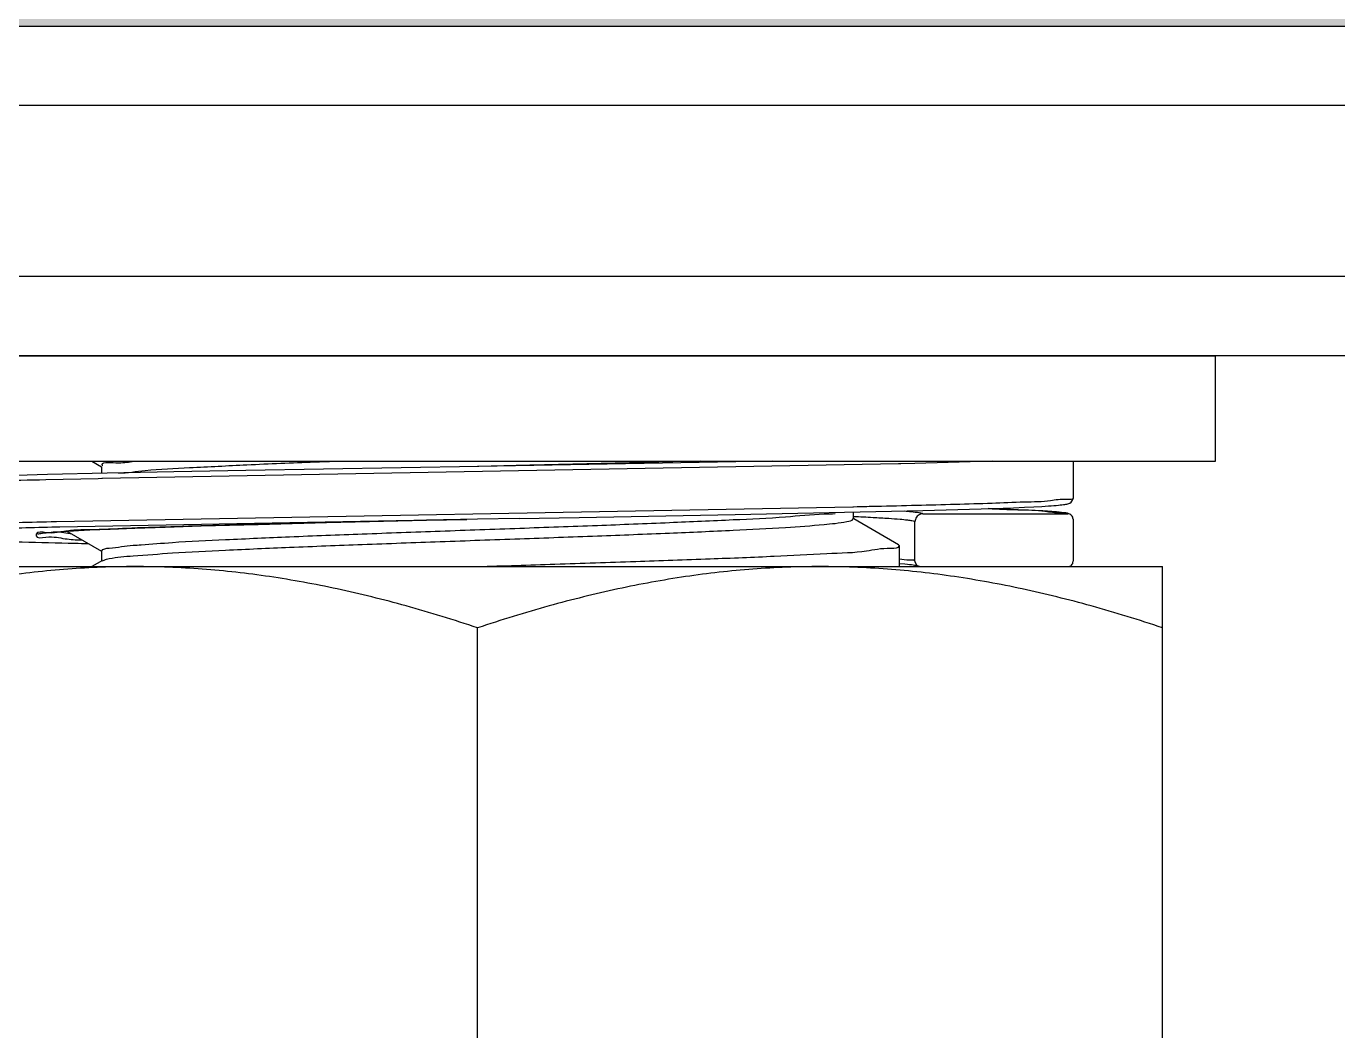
# Model space of a CAD drawing. Extents: x 921423 to 1291758, y 534425 to 1049953.
# Drawn here: x 1128550.4 to 1128643.3, y 855895.1 to 855966.2 of the extents above; entities that cross this region are included whole.
import ezdxf

# ---------------------------------------------------------------- set-up
doc = ezdxf.new("R2010")
doc.units = 0
doc.header["$LTSCALE"] = 1000
doc.header["$MEASUREMENT"] = 0
doc.layers.add('02___PRT_ALL_AXES', color=7, linetype='Continuous')
doc.layers.add('11122', color=7, linetype='Continuous')

msp = doc.modelspace()

# ---------------------------------------------------------------- hatches: boundary and pattern name
at = {"layer": '11122'}
h = msp.add_hatch(dxfattribs=at)
h.set_pattern_fill('AR-CONC', color=256, scale=50, style=0)
h.set_pattern_definition([(49.99999999999999, (637887.1210465333, 1495774.023655258), (358.6300913003768, -31.37606749129756), [37.5, -412.5]), (355, (637887.1210465333, 1495774.023655258), (-69.3756668065, 376.0960668500059), [30, -330]), (100.4514, (637917.006886533, 1495771.408985258), (289.2546908570108, 344.7197710304768), [31.87009499999977, -350.5710559999966]), (46.18420000000002, (637887.1210465333, 1495874.023655258), (533.6205243128223, -82.75950716450905), [56.24999999999989, -618.7499999999983]), (96.63559999999993, (637931.5894190329, 1495867.127001757), (467.3313527743517, 487.0589354502209), [47.80514399999964, -525.8564999999943]), (351.1842, (637887.1210465333, 1495874.023655258), (467.3309725668136, 487.0593004626623), [45.00000000000001, -495.0000000000001]), (21, (637937.1210465333, 1495849.023655258), (298.4535260592309, -201.3094453326694), [37.5, -412.5]), (326.0000000000001, (637937.1210465333, 1495849.023655258), (121.6576659607909, 362.5750225234265), [30, -330]), (71.4514, (637961.9921630328, 1495832.247852257), (420.111314290745, 161.2652483549762), [31.87009500000001, -350.571056]), (37.50000000000001, (637887.1210465333, 1495774.023655258), (6.079927658645335, 166.4469269156558), [0, -326, 0, -335, 0, -331.25]), (7.500000000000001, (637887.1210465333, 1495774.023655258), (131.5347687210743, 197.2058559411801), [0, -191, 0, -318.5, 0, -126.25]), (327.5, (637775.6210465333, 1495774.023655258), (266.9112180862045, -11.2774358671899), [0, -125, 0, -390, 0, -517.5]), (317.5, (637725.6210465333, 1495774.023655258), (291.5930846711931, 50.05249116615882), [0, -162.5, 0, -259, 0, -367.5])])
edge = h.paths.add_edge_path()
edge.add_line((1125792.684666758, 856289.4503852366), (1125408.397296131, 856372.8108387582))
edge.add_line((1125408.397296131, 856372.8108387582), (1125593.522551954, 856444.4400337678))
edge.add_line((1125593.522551954, 856236.1454946524), (1125792.684666758, 856289.4503852366))
edge.add_line((1125593.522551954, 856236.1454946524), (1125593.522551954, 855966.2044389886))
edge.add_line((1125593.522551954, 856685.3263902029), (1125593.522551954, 856444.4400337678))
edge.add_line((1125593.522551954, 856685.3263902036), (1136254.435184324, 856685.3263902036))
edge.add_line((1125593.522551954, 855966.2044389893), (1136254.435184323, 855966.2044389895))
edge.add_line((1129689.911909683, 856262.1588980989), (1129649.310946175, 856262.1588980989))
edge.add_line((1129595.583828989, 856312.2434988678), (1129695.75303053, 856312.2434988678))
edge.add_line((1129642.02591334, 856262.1588980989), (1129601.424949832, 856262.1588980989))
edge.add_line((1129642.02591334, 856230.2868794263), (1129649.310946175, 856230.2868794263))
edge.add_line((1129601.424949832, 856185.4205956422), (1129601.27526089, 856185.4205956422))
edge.add_line((1129649.310946175, 856193.8617152274), (1129642.02591334, 856193.8617152274))
edge.add_line((1129690.061598625, 856185.4205956422), (1129689.911909688, 856185.4205956422))
edge.add_line((1129595.583828989, 856312.2434988678), (1129603.931262447, 856262.1588980989))
edge.add_line((1129695.75303053, 856312.2434988678), (1129687.405597072, 856262.1588980989))
edge.add_line((1129690.061598625, 856193.8617152274), (1129690.061598625, 855966.2044389893))
edge.add_line((1129689.911909688, 856262.1588980989), (1129689.911909688, 856193.8617152274))
edge.add_line((1129649.310946175, 856262.1588980989), (1129649.310946175, 856193.8617152274))
edge.add_line((1129642.02591334, 856262.1588980989), (1129642.02591334, 856193.8617152274))
edge.add_line((1129601.424949832, 856262.1588980989), (1129601.424949832, 856193.8617152274))
edge.add_line((1129601.27526089, 856193.8617152274), (1129601.27526089, 855966.2044389893))
edge.add_line((1129112.265252685, 856312.5337765976), (1129103.910816927, 856262.4071619448))
edge.add_line((1129112.265252685, 856312.5337765976), (1129012.012023379, 856312.5337765976))
edge.add_line((1129065.784210009, 856262.4071619448), (1129106.419231969, 856262.4071619448))
edge.add_line((1129017.858044095, 856262.4071619448), (1129058.493066058, 856262.4071619448))
edge.add_line((1129065.784210009, 856230.5084071595), (1129058.493066058, 856230.5084071595))
edge.add_line((1129106.419231969, 856194.0526874131), (1129106.569046478, 856194.0526874131))
edge.add_line((1129058.493066058, 856194.0526874131), (1129065.784210009, 856194.0526874131))
edge.add_line((1129017.708229592, 856194.0526874131), (1129017.858044095, 856194.0526874131))
edge.add_line((1129012.012023379, 856312.5337765976), (1129020.366459185, 856262.4071619448))
edge.add_line((1129017.708229592, 856194.0526874131), (1129017.708229592, 855966.2044389895))
edge.add_line((1129017.858044095, 856262.4071619448), (1129017.858044095, 856194.0526874131))
edge.add_line((1129058.493066058, 856262.4071619448), (1129058.493066058, 856194.0526874131))
edge.add_line((1129065.784210009, 856262.4071619448), (1129065.784210009, 856194.0526874131))
edge.add_line((1129106.419231969, 856262.4071619448), (1129106.419231969, 856194.0526874131))
edge.add_line((1129106.569046478, 856194.0526874131), (1129106.569046478, 855966.2044389895))
edge.add_line((1128532.268692041, 856312.5337765976), (1128540.623127798, 856262.4071619448))
edge.add_line((1128532.268692041, 856312.5337765976), (1128632.521921347, 856312.5337765976))
edge.add_line((1128578.749734716, 856262.4071619448), (1128538.114712757, 856262.4071619448))
edge.add_line((1128626.675900631, 856262.4071619448), (1128586.040878668, 856262.4071619448))
edge.add_line((1128578.749734716, 856230.5084071595), (1128586.040878668, 856230.5084071595))
edge.add_line((1128538.114712757, 856194.0526874131), (1128537.964898248, 856194.0526874131))
edge.add_line((1128586.040878668, 856194.0526874131), (1128578.749734716, 856194.0526874131))
edge.add_line((1128626.825715134, 856194.0526874131), (1128626.675900631, 856194.0526874131))
edge.add_line((1128632.521921347, 856312.5337765976), (1128624.16748554, 856262.4071619448))
edge.add_line((1128626.825715134, 856194.0526874131), (1128626.825715134, 855966.2044389895))
edge.add_line((1128626.675900631, 856262.4071619448), (1128626.675900631, 856194.0526874131))
edge.add_line((1128586.040878668, 856262.4071619448), (1128586.040878668, 856194.0526874131))
edge.add_line((1128578.749734716, 856262.4071619448), (1128578.749734716, 856194.0526874131))
edge.add_line((1128538.114712757, 856262.4071619448), (1128538.114712757, 856194.0526874131))
edge.add_line((1128537.964898248, 856194.0526874131), (1128537.964898248, 855966.2044389895))
edge.add_line((1132210.955015105, 856262.1588980989), (1132251.555978613, 856262.1588980989))
edge.add_line((1132305.283095798, 856312.2434988678), (1132205.113894258, 856312.2434988678))
edge.add_line((1132258.841011448, 856262.1588980989), (1132299.441974956, 856262.1588980989))
edge.add_line((1132258.841011448, 856230.2868794263), (1132251.555978613, 856230.2868794263))
edge.add_line((1132299.441974956, 856185.4205956422), (1132299.591663898, 856185.4205956422))
edge.add_line((1132251.555978613, 856193.8617152274), (1132258.841011448, 856193.8617152274))
edge.add_line((1132210.805326163, 856185.4205956422), (1132210.955015101, 856185.4205956422))
edge.add_line((1132305.283095798, 856312.2434988678), (1132296.93566234, 856262.1588980989))
edge.add_line((1132205.113894258, 856312.2434988678), (1132213.461327716, 856262.1588980989))
edge.add_line((1132210.805326163, 856193.8617152274), (1132210.805326163, 855966.2044389893))
edge.add_line((1132210.955015101, 856262.1588980989), (1132210.955015101, 856193.8617152274))
edge.add_line((1132251.555978613, 856262.1588980989), (1132251.555978613, 856193.8617152274))
edge.add_line((1132258.841011448, 856262.1588980989), (1132258.841011448, 856193.8617152274))
edge.add_line((1132299.441974956, 856262.1588980989), (1132299.441974956, 856193.8617152274))
edge.add_line((1132299.591663898, 856193.8617152274), (1132299.591663898, 855966.2044389893))
edge.add_line((1133368.906801905, 856312.533776599), (1133360.552366149, 856262.4071619464))
edge.add_line((1133368.906801905, 856312.533776599), (1133268.6535726, 856312.533776599))
edge.add_line((1133322.42575923, 856262.4071619464), (1133363.060781189, 856262.4071619464))
edge.add_line((1133274.499593316, 856262.4071619464), (1133315.134615279, 856262.4071619464))
edge.add_line((1133322.42575923, 856230.5084071611), (1133315.134615279, 856230.5084071611))
edge.add_line((1133363.060781189, 856194.0526874145), (1133363.210595699, 856194.0526874145))
edge.add_line((1133315.134615279, 856194.0526874145), (1133322.42575923, 856194.0526874145))
edge.add_line((1133274.349778813, 856194.0526874145), (1133274.499593316, 856194.0526874145))
edge.add_line((1133268.6535726, 856312.533776599), (1133277.008008406, 856262.4071619464))
edge.add_line((1133274.349778813, 856194.0526874145), (1133274.349778813, 855966.2044389909))
edge.add_line((1133274.499593316, 856262.4071619464), (1133274.499593316, 856194.0526874145))
edge.add_line((1133315.134615279, 856262.4071619464), (1133315.134615279, 856194.0526874145))
edge.add_line((1133322.42575923, 856262.4071619464), (1133322.42575923, 856194.0526874145))
edge.add_line((1133363.060781189, 856262.4071619464), (1133363.060781189, 856194.0526874145))
edge.add_line((1133363.210595699, 856194.0526874145), (1133363.210595699, 855966.2044389909))
edge.add_line((1132788.910241262, 856312.533776599), (1132797.264677019, 856262.4071619464))
edge.add_line((1132788.910241262, 856312.533776599), (1132889.163470568, 856312.533776599))
edge.add_line((1132835.391283938, 856262.4071619464), (1132794.756261978, 856262.4071619464))
edge.add_line((1132883.317449852, 856262.4071619464), (1132842.682427889, 856262.4071619464))
edge.add_line((1132835.391283938, 856230.5084071611), (1132842.682427889, 856230.5084071611))
edge.add_line((1132794.756261978, 856194.0526874145), (1132794.606447469, 856194.0526874145))
edge.add_line((1132842.682427889, 856194.0526874145), (1132835.391283938, 856194.0526874145))
edge.add_line((1132883.467264354, 856194.0526874145), (1132883.317449852, 856194.0526874145))
edge.add_line((1132889.163470568, 856312.533776599), (1132880.809034761, 856262.4071619464))
edge.add_line((1132883.467264354, 856194.0526874145), (1132883.467264354, 855966.2044389909))
edge.add_line((1132883.317449852, 856262.4071619464), (1132883.317449852, 856194.0526874145))
edge.add_line((1132842.682427889, 856262.4071619464), (1132842.682427889, 856194.0526874145))
edge.add_line((1132835.391283938, 856262.4071619464), (1132835.391283938, 856194.0526874145))
edge.add_line((1132794.756261978, 856262.4071619464), (1132794.756261978, 856194.0526874145))
edge.add_line((1132794.606447469, 856194.0526874145), (1132794.606447469, 855966.2044389909))
edge.add_line((1136453.597299129, 856279.1120366463), (1136069.309928501, 856362.472490168))
edge.add_line((1136069.309928501, 856362.472490168), (1136254.435184323, 856434.1016851775))
edge.add_line((1136254.435184324, 856225.8071460621), (1136453.597299129, 856279.1120366463))
edge.add_line((1136254.435184324, 856225.8071460621), (1136254.435184323, 855955.8660903983))
edge.add_line((1136254.435184324, 856674.9880416126), (1136254.435184323, 856434.1016851775))
edge.add_line((1135635.64285691, 856312.0060418956), (1135735.743320908, 856312.0060418956))
edge.add_line((1135682.05307204, 856261.9558098963), (1135641.479969501, 856261.9558098963))
edge.add_line((1135729.906208326, 856261.9558098963), (1135689.333105787, 856261.9558098963))
edge.add_line((1135682.05307204, 856230.1056622602), (1135689.333105787, 856230.1056622602))
edge.add_line((1135635.64285691, 856312.0060418956), (1135643.984562247, 856261.9558098963))
edge.add_line((1135729.906208326, 856261.9558098963), (1135729.906208326, 856193.705493533))
edge.add_line((1135689.333105787, 856261.9558098963), (1135689.333105787, 856193.705493533))
edge.add_line((1135682.05307204, 856261.9558098963), (1135682.05307204, 856193.705493533))
edge.add_line((1135641.479969501, 856261.9558098963), (1135641.479969501, 856193.705493533))
edge.add_line((1135735.743320908, 856312.0060418956), (1135727.40161558, 856261.9558098963))
edge.add_line((1135641.479969501, 856193.705493533), (1135641.330383275, 856193.705493533))
edge.add_line((1135689.333105787, 856193.705493533), (1135682.05307204, 856193.705493533))
edge.add_line((1135730.055794551, 856193.705493533), (1135729.906208326, 856193.705493533))
edge.add_line((1135730.055794551, 856193.705493533), (1135730.055794551, 855966.2044389895))
edge.add_line((1135641.330383275, 856193.705493533), (1135641.330383275, 855966.2044389895))

# ---------------------------------------------------------------- linework, layer by layer
at = {"color": 0, "linetype": 'Continuous'}
for p, q in [((1128501.116970072, 855966.2044389879), (1129146.050039502, 855966.2044389879)), ((1128495.516972363, 855960.6044412795), (1129148.850038356, 855960.6044412795)), ((1129148.850038356, 855948.4711129114), (1128495.516972363, 855948.4711129114)), ((1129143.250040648, 855942.8711152025), (1128501.116970072, 855942.8711152025)), ((1128555.06561502, 855935.404466514), (1128555.749147916, 855935.0090967198)), ((1128555.761865674, 855935.031083758), (1128555.761865674, 855934.5383124654)), ((1128612.222093653, 855935.217598672), (1128555.816195323, 855934.1717691864)), ((1128582.476687526, 855935.0325218351), (1128565.97607266, 855934.7434118562)), ((1128582.47667737, 855935.0329715181), (1128582.395306733, 855935.0311324443)), ((1128586.085426877, 855935.1147308038), (1128582.47667737, 855935.0329735265)), ((1128585.130818529, 855935.0930392081), (1128582.47667737, 855935.0329715181)), ((1128603.288695049, 855935.4041993313), (1128582.476687565, 855935.0325218062)), ((1128598.165327422, 855935.4043916631), (1128585.130818529, 855935.0930392081)), ((1128593.303414654, 855935.2828945438), (1128586.085426877, 855935.1147308038)), ((1128598.164422764, 855935.404466514), (1128593.303414654, 855935.2828945438)), ((1128612.26615767, 855935.2186694988), (1128612.222093653, 855935.217598672)), ((1128612.37085528, 855935.2212237669), (1128612.26615767, 855935.2186694988)), ((1128613.381910296, 855935.2465156163), (1128612.37085528, 855935.2212237669)), ((1128618.882305525, 855935.4064321863), (1128613.381910296, 855935.2465156163)), ((1128624.581871744, 855935.404466514), (1128624.581871744, 855932.7911937605)), ((1128555.503993239, 855934.1647583838), (1128551.800912334, 855934.0795632831)), ((1128555.764482324, 855934.1706144402), (1128555.503993239, 855934.1647583838)), ((1128608.974233672, 855932.1572297032), (1128552.568094096, 855931.1115494936)), ((1128609.026251391, 855932.1583641188), (1128608.974233672, 855932.1572297032)), ((1128609.287280051, 855932.1640773318), (1128609.026251391, 855932.1583641188)), ((1128613.935842964, 855931.9071445074), (1128616.417411953, 855931.9753755545)), ((1128616.417411953, 855931.9753755545), (1128618.905065663, 855932.0546083492)), ((1128618.905065663, 855932.0546083492), (1128620.349704935, 855932.1088221557)), ((1128620.349704935, 855932.1088221557), (1128621.139052453, 855932.1425751033)), ((1128621.139052453, 855932.1425751033), (1128621.806867944, 855932.1745434876)), ((1128621.806867944, 855932.1745434876), (1128622.367973075, 855932.2048939504)), ((1128622.367973075, 855932.2048939504), (1128622.836076586, 855932.233839348)), ((1128552.568094096, 855931.1115494936), (1128552.524123077, 855931.1105085686)), ((1128581.623250814, 855931.2846436542), (1128552.809334795, 855930.737620174)), ((1128566.850744631, 855930.9279957158), (1128571.692084283, 855931.0494531405)), ((1128571.692084283, 855931.0494531405), (1128578.783406336, 855931.2155042111)), ((1128578.783406336, 855931.2155042111), (1128581.62333082, 855931.2802559917)), ((1128582.395306694, 855931.2978097419), (1128581.623250814, 855931.2846436542)), ((1128582.395306694, 855931.2978097419), (1128581.623325629, 855931.280255876)), ((1128585.33537917, 855931.3479859261), (1128582.395306694, 855931.2978097419)), ((1128585.33537917, 855931.3479859261), (1128589.582105905, 855931.4209712585)), ((1128589.582105905, 855931.4209712585), (1128600.652981915, 855931.619985627)), ((1128600.652981915, 855931.619985627), (1128613.935842964, 855931.9071445074)), ((1128609.028747676, 855931.297759423), (1128609.028747676, 855931.790149963)), ((1128612.21661302, 855929.4834580622), (1128609.041465469, 855931.3197465676)), ((1128613.381898721, 855928.3112467765), (1128613.381898721, 855931.111000506)), ((1128613.941894835, 855931.6711421795), (1128624.208538824, 855931.6711421795)), ((1128624.581871744, 855931.2977554633), (1128624.581709492, 855931.3058025651)), ((1128624.581871744, 855931.2977554633), (1128624.581871744, 855928.3112045513)), ((1128552.577486543, 855930.7320575216), (1128552.533527731, 855930.7309970679)), ((1128552.809334795, 855930.737620174), (1128552.577486543, 855930.7320575216)), ((1128553.218315215, 855930.4454189637), (1128552.617098756, 855930.3473556899)), ((1128552.864593595, 855930.4217830594), (1128553.44258056, 855930.4584419564)), ((1128553.303022997, 855930.4575409875), (1128553.218315215, 855930.4454189637)), ((1128553.304004602, 855930.4499360933), (1128555.749147916, 855929.0357777807)), ((1128553.44258056, 855930.4584419564), (1128554.12726321, 855930.4966711602)), ((1128554.12726321, 855930.4966711602), (1128554.92601833, 855930.5364407308)), ((1128554.92601833, 855930.5364407308), (1128556.360935692, 855930.5992494682)), ((1128556.360935692, 855930.5992494682), (1128558.123162519, 855930.6665694532)), ((1128558.123162519, 855930.6665694532), (1128560.260446203, 855930.7389987763)), ((1128560.260446203, 855930.7389987763), (1128562.800695211, 855930.8165265236)), ((1128562.800695211, 855930.8165265236), (1128566.850744631, 855930.9279957158)), ((1128549.723849338, 855929.697197255), (1128554.823427959, 855929.5712170117)), ((1128612.261901419, 855929.4310972462), (1128612.21661302, 855929.4834580622)), ((1128555.812622158, 855928.3698018095), (1128555.065786566, 855927.9378178448)), ((1128555.761865674, 855929.0577648189), (1128555.761865674, 855928.3698018095)), ((1128555.822028903, 855928.3525857655), (1128555.941585891, 855928.4029978202)), ((1128613.381898721, 855928.3112467765), (1128613.382138214, 855928.3007858943)), ((1128613.382048427, 855928.3007833157), (1128613.490785195, 855928.047648998)), ((1128612.261901419, 855928.1577746661), (1128612.670519181, 855928.1245556304)), ((1128613.490785195, 855928.047648998), (1128613.541139639, 855928.0053336681)), ((1128613.541139639, 855928.0053336681), (1128613.755229999, 855927.9378178448))]:
    msp.add_line(p, q, dxfattribs=at)
for points in [[(1128565.97607266, 855934.7434118562), (1128560.866145483, 855934.6455010171), (1128556.149968819, 855934.5473407661)], [(1128556.149968819, 855934.5473407661), (1128551.928380162, 855934.4491356628), (1128548.283208305, 855934.350923287), (1128545.277074656, 855934.2524705587), (1128543.020366332, 855934.1562583442), (1128541.954959191, 855934.0951302098), (1128541.418883536, 855934.0553128025), (1128541.099286627, 855934.0254646109), (1128540.891051579, 855934.0012152507), (1128540.747048223, 855933.9802238508), (1128540.641767282, 855933.9607245461), (1128540.558554954, 855933.940573114), (1128540.483224424, 855933.9154920434), (1128540.398341319, 855933.8728725982), (1128540.288806779, 855933.7734324413), (1128540.209486554, 855933.5610092371), (1128540.208784688, 855933.5376473633)], [(1128623.957820037, 855931.7532951408), (1128623.40049762, 855931.8128779538), (1128622.433980901, 855931.8802081572), (1128620.694004427, 855931.9658521488), (1128618.57772954, 855932.0434353626)], [(1128622.836076586, 855932.233839348), (1128623.039045072, 855932.2478564915), (1128623.223083587, 855932.2616083743), (1128623.389354803, 855932.2751215564), (1128623.538965387, 855932.288427494), (1128623.672987102, 855932.3015664141), (1128623.792478867, 855932.3145929901), (1128623.898522823, 855932.3275879067), (1128623.992340966, 855932.3406872083), (1128624.07530417, 855932.3541165004), (1128624.148766061, 855932.3682192825), (1128624.215111939, 855932.3837951238), (1128624.278697695, 855932.4028768493), (1128624.347950974, 855932.431387167), (1128624.438732541, 855932.4897882682), (1128624.551438468, 855932.6409995153), (1128624.581702251, 855932.7801104593)], [(1128551.227167693, 855930.2461757357), (1128551.22968011, 855930.246771836), (1128551.258358723, 855930.2546028947), (1128551.308199461, 855930.2656432651), (1128551.377217242, 855930.2784102596), (1128551.464394098, 855930.2922071784), (1128551.569493267, 855930.3067097208), (1128551.692974685, 855930.3217857438), (1128551.835463207, 855930.3373575867), (1128551.997769555, 855930.3533853805), (1128552.180815903, 855930.3698495291), (1128552.385615214, 855930.3867415907), (1128552.613216922, 855930.4040562636), (1128552.864593595, 855930.4217830594)], [(1128612.670519181, 855928.1245556304), (1128612.842981182, 855928.1086024167), (1128612.99708471, 855928.092947253), (1128613.133300722, 855928.0776145938), (1128613.251942708, 855928.0626555402), (1128613.353149248, 855928.0481645591), (1128613.436606705, 855928.0343541382), (1128613.501177577, 855928.0217283359)]]:
    msp.add_lwpolyline(points, dxfattribs=at)
for points, start_tangent, end_tangent in [([(1128555.823464889, 855935.074948871), (1128555.813669691, 855935.0903884745), (1128556.757657365, 855935.29186957), (1128557.929555941, 855935.3760493104)], (-0.5800612279568836, 0.8145728769245587), (0.993595705984829, 0.1129936858789433)), ([(1128556.953889331, 855934.5530378888), (1128558.848870819, 855934.7466857908), (1128561.993733048, 855934.948166857), (1128566.05151874, 855935.1496479432), (1128570.840651318, 855935.3511289996), (1128572.245303776, 855935.4054240796)], (0.9989716770155441, 0.04533859857507379), (0.9992622516856856, 0.0384051084629831)), ([(1128551.800912334, 855934.0795632831), (1128548.292179521, 855933.9865110372), (1128545.167530257, 855933.8869399547), (1128542.764824163, 855933.7872268106), (1128541.136093885, 855933.6875274582), (1128540.31280145, 855933.5878406423), (1128540.30768971, 855933.5363069493)], (-0.9997525743572683, -0.0222438770454921), (-0.0145831764450367, -0.9998936598282704)), ([(1128555.794160496, 855934.1712774714), (1128555.764482324, 855934.1706144402)], (-0.9997508745124077, -0.022320145870406), (-0.9997501930032254, -0.02235065077383031)), ([(1128555.816195323, 855934.1717691864), (1128555.794160496, 855934.1712774714)], (-0.9997513720029144, -0.0222978514276722), (-0.9997508749759925, -0.0223201251057809)), ([(1128624.581871744, 855932.7911937605), (1128624.182094754, 855932.6929562252), (1128622.991622146, 855932.5947983211), (1128621.125513179, 855932.5005606259), (1128618.83823423, 855932.4147728635), (1128616.238624881, 855932.3350258502), (1128613.491442373, 855932.2621294791), (1128610.659602104, 855932.1946804421), (1128609.287280051, 855932.1640773318)], (-0.0008115396291114001, -0.999999670701661), (-0.9997591167272405, -0.02194785913860429)), ([(1128618.592082567, 855932.0429554498), (1128620.674274852, 855931.966407482), (1128622.585122037, 855931.870477913), (1128623.800454703, 855931.7708401214), (1128624.208538824, 855931.6711421795)], (0.9991344191174147, -0.04159822754525), (0.0016299116458223, -0.9999986716931313)), ([(1128552.524123077, 855931.1105085686), (1128549.808777313, 855931.0418404038), (1128546.423556756, 855930.9431403116), (1128543.739687063, 855930.844996074), (1128541.78490959, 855930.7467176076), (1128540.600946407, 855930.6485004216), (1128540.208921068, 855930.5514154304)], (-0.9997194550001276, -0.0236856769852183), (-0.1851764421457681, -0.9827052891249926)), ([(1128581.623325629, 855931.2802556148), (1128581.18488667, 855931.2702823044), (1128577.978208543, 855931.1970456769), (1128574.710184469, 855931.1212796126), (1128571.370553442, 855931.0416727774), (1128567.937295828, 855930.9561621458), (1128564.495975615, 855930.864694356), (1128561.061957115, 855930.7643789207), (1128557.897299457, 855930.658546275), (1128555.253887986, 855930.5519204449), (1128553.303022997, 855930.4575409875)], (-0.9997414803773242, -0.022737027355314), (-0.9909336357602647, -0.1343522590764417)), ([(1128555.941585891, 855928.4029978202), (1128556.290180946, 855928.5007724222), (1128557.984585962, 855928.7022534786), (1128560.77131453, 855928.9037345741), (1128564.525666932, 855929.1052156696), (1128569.079644581, 855929.3066967265), (1128574.229467441, 855929.508177812), (1128579.744692816, 855929.7096588691), (1128585.378527027, 855929.9111399644), (1128590.878869022, 855930.112621021), (1128595.999591141, 855930.3141021165), (1128600.511552876, 855930.5155831734), (1128604.212854252, 855930.7170642589), (1128606.937870634, 855930.918545316), (1128608.564663802, 855931.1200264113), (1128609.013314075, 855931.3097489183)], (0.9438481050354369, 0.330379712786689), (0.6134811359201873, 0.7897093743080913)), ([(1128558.558481204, 855929.4813129609), (1128560.77131453, 855929.650399439), (1128564.525666932, 855929.8518805346), (1128569.079644581, 855930.0533615912), (1128574.229467441, 855930.2548426865), (1128579.744692816, 855930.4563237436), (1128585.378527027, 855930.6578048291), (1128590.878869022, 855930.8592858859), (1128595.999591141, 855931.0607669814), (1128600.511552876, 855931.2622480383), (1128604.212854252, 855931.4637291338), (1128606.937870634, 855931.6652101902), (1128607.722099723, 855931.70163933)], (0.9978680168124294, 0.06526424000039531), (0.9951471629535567, 0.09839778486067471)), ([(1128609.002085244, 855931.4947106885), (1128609.028778775, 855931.4935103459)], (0.9989933199092317, -0.0448591883200268), (0.9989876712191398, -0.0449848057921789)), ([(1128609.028778775, 855931.4935103459), (1128609.038218224, 855931.4930850887)], (0.9989876036119917, -0.04498630713417469), (0.9989856494941343, -0.0450296802651632)), ([(1128609.038218224, 855931.4930850887), (1128610.409796377, 855931.4258413739), (1128611.53020076, 855931.3587410343), (1128612.322876759, 855931.2979491863), (1128612.84779049, 855931.2435767446), (1128613.167355658, 855931.1949529615), (1128613.332893388, 855931.1511060346), (1128613.381898721, 855931.111000506)], (0.9989856835832784, -0.04502892398947689), (5.174014602210002e-05, -0.9999999986614787)), ([(1128612.645652441, 855931.8761196844), (1128612.862348549, 855931.8582115965), (1128613.397458694, 855931.8038009279), (1128613.723217151, 855931.7551440655), (1128613.891947584, 855931.7112703759), (1128613.941894835, 855931.6711421795)], (0.9968509348215684, -0.07929825814836869), (0.0001080556800779, -0.9999999941619852)), ([(1128613.941894835, 855931.6711421795), (1128613.768585295, 855931.6436422095), (1128613.612727591, 855931.564158245), (1128613.489127636, 855931.4406285221), (1128613.409423066, 855931.2844523555), (1128613.381898721, 855931.111000506)], (-0.9999999999998466, 5.539428008000001e-07), (4.26109847e-08, -0.9999999999999992)), ([(1128624.581783002, 855931.3058041781), (1128624.553821673, 855931.4397413353), (1128624.472985084, 855931.5613143486), (1128624.351237978, 855931.6427879566), (1128624.208538824, 855931.6711421795)], (-0.0220153928894961, 0.9997576318668046), (-0.9999999999285553, 1.19536499812e-05)), ([(1128552.533527731, 855930.7309970679), (1128550.097184945, 855930.6684545185), (1128546.741883026, 855930.5697533346), (1128544.081771946, 855930.4716093484), (1128542.144292945, 855930.3733308623), (1128540.970808118, 855930.2751136669), (1128540.582110514, 855930.176877619), (1128540.985891496, 855930.0786385094), (1128542.17416805, 855929.9804215073), (1128544.125660347, 855929.8821524191), (1128546.800470794, 855929.7839634155), (1128550.138118755, 855929.6860723277), (1128553.859305464, 855929.5933785143), (1128554.821958078, 855929.5713307266)], (-0.9997086126570287, -0.02413896806740539), (0.9997437274279387, -0.0226380093756392)), ([(1128552.617098756, 855930.3473556899), (1128551.832302311, 855930.3388976636), (1128551.127131738, 855930.2323668408), (1128551.118602326, 855930.1258569276), (1128551.806879232, 855930.0193283069), (1128553.1767187, 855929.9127978995), (1128554.337932163, 855929.8241112086)], (-0.9915477969798467, -0.129741921923536), (0.9995795273379932, -0.028996008807325)), ([(1128552.316602249, 855930.4052926698), (1128553.524556562, 855930.2862269182), (1128553.592577543, 855930.2762243624)], (0.997933242070448, 0.06425919677964109), (0.9902719568017037, -0.1391454331702084)), ([(1128555.767364187, 855929.0547492588), (1128556.290180946, 855929.2474372867), (1128557.984585962, 855929.4489183438), (1128558.558481204, 855929.4813129609)], (0.4808600494749383, 0.8767973613207102), (0.9978680169396954, 0.0652642380545418)), ([(1128582.395113492, 855927.9377790098), (1128587.877261952, 855928.1132585078), (1128593.595175668, 855928.303203519), (1128598.874553059, 855928.4934183303), (1128603.417157881, 855928.6800748813), (1128607.128899015, 855928.8654189394), (1128609.950301878, 855929.0546050435), (1128611.688083157, 855929.2444408115), (1128612.261662375, 855929.4215053646)], (0.999492094063779, 0.03186775649464511), (0.05050201297170231, 0.9987239592028452)), ([(1128612.261662375, 855929.4215053646), (1128612.261901419, 855929.4310972462)], (0.05050349810841459, 0.9987238841035161), (0, 1)), ([(1128612.259447431, 855928.4834401999), (1128613.036739221, 855928.417768714), (1128613.381898721, 855928.3112467765)], (0.9862439491961561, -0.1652963177870879), (0.0007364470852012999, -0.9999997288228086)), ([(1128624.208538824, 855927.9378178448), (1128624.350492436, 855927.9658641757), (1128624.472047383, 855928.0467070015), (1128624.553514419, 855928.1684715063), (1128624.581871744, 855928.3112045513)], (0.9999999999580308, 9.161798579799997e-06), (-4.484796508000001e-07, 0.9999999999998994))]:
    msp.add_spline(points, degree=3, dxfattribs=dict(at, start_tangent=start_tangent, end_tangent=end_tangent))
at = {"layer": '02___PRT_ALL_AXES', "color": 0, "linetype": 'Continuous'}
for p, q in [((1128530.128765924, 855942.8711152025), (1128634.661847465, 855942.8711152025)), ((1128634.661847465, 855935.404466514), (1128634.661847465, 855942.8711152025)), ((1128530.128765924, 855935.404466514), (1128634.661847465, 855935.404466514)), ((1128612.261901419, 855929.4310972462), (1128612.261901419, 855927.9377675164)), ((1128533.862090265, 855927.9378178448), (1128630.928523123, 855927.9378178448)), ((1128630.928523123, 855883.1379257436), (1128630.928523123, 855927.9378178448)), ((1128582.395306694, 855887.4727378101), (1128582.395306694, 855923.603005778))]:
    msp.add_line(p, q, dxfattribs=at)
for points, start_tangent, end_tangent in [([(1128558.128698925, 855927.9378178739), (1128553.365502609, 855927.7584609138), (1128548.598486315, 855927.2265440244), (1128543.803693602, 855926.3551008133), (1128538.922960138, 855925.1510874471), (1128533.862090265, 855923.603005778)], (-1, 0), (-0.9486832980505139, -0.3162277660168381)), ([(1128582.395306694, 855923.603005778), (1128577.334641669, 855925.1510306571), (1128572.452712008, 855926.3553140261), (1128567.657690482, 855927.2267238977), (1128562.891116474, 855927.7585192972), (1128558.128698925, 855927.9378178739)], (-0.9486832978997084, 0.3162277664692542), (-0.9999999999995686, 9.289611341000002e-07)), ([(1128606.661915356, 855927.9378178739), (1128601.898719038, 855927.7584609138), (1128597.131702743, 855927.2265440244), (1128592.336910031, 855926.3551008133), (1128587.456176566, 855925.1510874471), (1128582.395306694, 855923.603005778)], (-1, 0), (-0.9486832978997085, -0.3162277664692539)), ([(1128630.928523123, 855923.603005778), (1128625.867855707, 855925.151031333), (1128620.98592381, 855926.3553150017), (1128616.190900039, 855927.2267249022), (1128611.424323718, 855927.7585199731), (1128606.661915356, 855927.9378178739)], (-0.9486832978997084, 0.3162277664692542), (-0.9999999999998401, 5.655201701000001e-07))]:
    msp.add_spline(points, degree=3, dxfattribs=dict(at, start_tangent=start_tangent, end_tangent=end_tangent))

doc.saveas('drawing.dxf')
